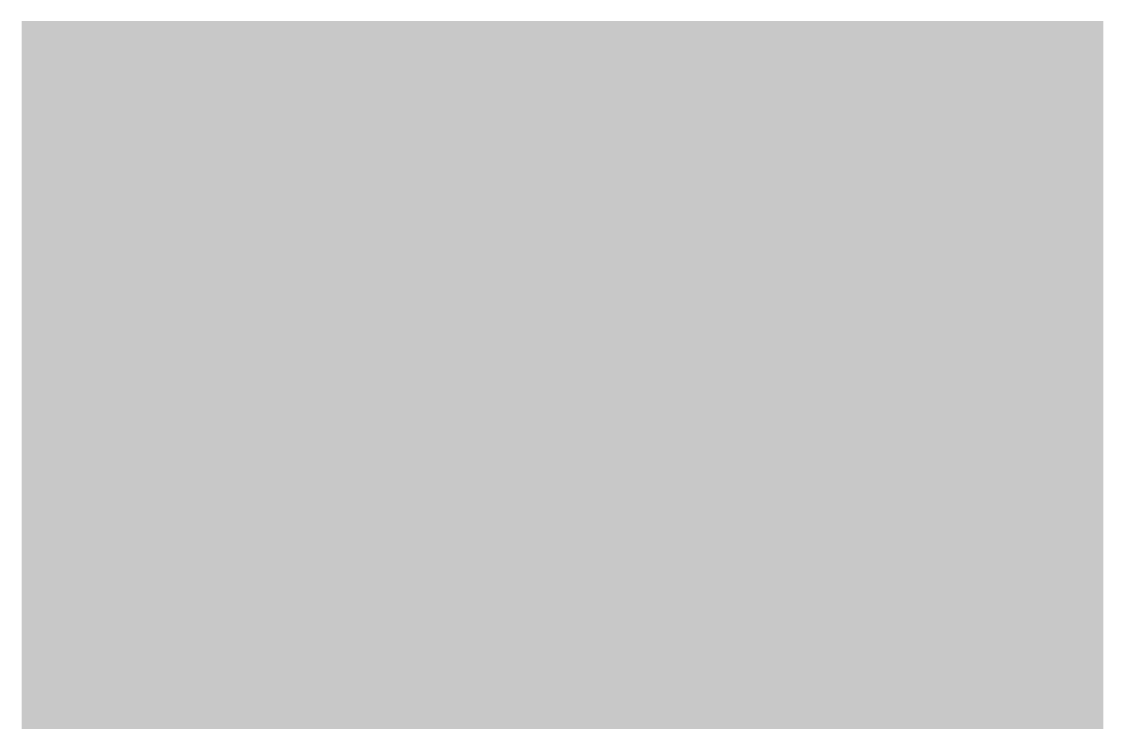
# Model space of a CAD drawing. Extents: x -6035 to 5999, y -4339 to 4339.
# Drawn here: x -1967 to -305, y -1086 to 0 of the extents above; entities that cross this region are included whole.
import ezdxf

# ---------------------------------------------------------------- set-up
doc = ezdxf.new("R2010")
doc.units = 0
doc.layers.add('L1D0', color=1, linetype='CONTINUOUS')

# ---------------------------------------------------------------- blocks, each defined once
blk = doc.blocks.new('SOI_PAD4.png')
at = {"layer": 'L1D0'}
for points in [[(-1967, -1), (-1967, 1), (-305, -1), (-305, 1)], [(-1967, -3), (-1967, -1), (-305, -3), (-305, -1)], [(-1967, -5), (-1967, -3), (-305, -5), (-305, -3)], [(-1967, -7), (-1967, -5), (-305, -7), (-305, -5)], [(-1967, -9), (-1967, -7), (-305, -9), (-305, -7)], [(-1967, -11), (-1967, -9), (-305, -11), (-305, -9)], [(-1967, -13), (-1967, -11), (-305, -13), (-305, -11)], [(-1967, -15), (-1967, -13), (-305, -15), (-305, -13)], [(-1967, -17), (-1967, -15), (-305, -17), (-305, -15)], [(-1967, -19), (-1967, -17), (-305, -19), (-305, -17)], [(-1967, -21), (-1967, -19), (-305, -21), (-305, -19)], [(-1967, -23), (-1967, -21), (-305, -23), (-305, -21)], [(-1967, -25), (-1967, -23), (-305, -25), (-305, -23)], [(-1967, -27), (-1967, -25), (-305, -27), (-305, -25)], [(-1967, -29), (-1967, -27), (-305, -29), (-305, -27)], [(-1967, -31), (-1967, -29), (-305, -31), (-305, -29)], [(-1967, -33), (-1967, -31), (-305, -33), (-305, -31)], [(-1967, -35), (-1967, -33), (-305, -35), (-305, -33)], [(-1967, -37), (-1967, -35), (-305, -37), (-305, -35)], [(-1967, -39), (-1967, -37), (-305, -39), (-305, -37)], [(-1967, -41), (-1967, -39), (-305, -41), (-305, -39)], [(-1967, -43), (-1967, -41), (-305, -43), (-305, -41)], [(-1967, -45), (-1967, -43), (-305, -45), (-305, -43)], [(-1967, -47), (-1967, -45), (-305, -47), (-305, -45)], [(-1967, -49), (-1967, -47), (-305, -49), (-305, -47)], [(-1967, -51), (-1967, -49), (-305, -51), (-305, -49)], [(-1967, -53), (-1967, -51), (-305, -53), (-305, -51)], [(-1967, -55), (-1967, -53), (-305, -55), (-305, -53)], [(-1967, -57), (-1967, -55), (-305, -57), (-305, -55)], [(-1967, -59), (-1967, -57), (-305, -59), (-305, -57)], [(-1967, -61), (-1967, -59), (-305, -61), (-305, -59)], [(-1967, -63), (-1967, -61), (-305, -63), (-305, -61)], [(-1967, -65), (-1967, -63), (-305, -65), (-305, -63)], [(-1967, -67), (-1967, -65), (-305, -67), (-305, -65)], [(-1967, -69), (-1967, -67), (-305, -69), (-305, -67)], [(-1967, -71), (-1967, -69), (-305, -71), (-305, -69)], [(-1967, -73), (-1967, -71), (-305, -73), (-305, -71)], [(-1967, -75), (-1967, -73), (-305, -75), (-305, -73)], [(-1967, -77), (-1967, -75), (-305, -77), (-305, -75)], [(-1967, -79), (-1967, -77), (-305, -79), (-305, -77)], [(-1967, -81), (-1967, -79), (-305, -81), (-305, -79)], [(-1967, -83), (-1967, -81), (-305, -83), (-305, -81)], [(-1967, -85), (-1967, -83), (-305, -85), (-305, -83)], [(-1967, -87), (-1967, -85), (-305, -87), (-305, -85)], [(-1967, -89), (-1967, -87), (-305, -89), (-305, -87)], [(-1967, -91), (-1967, -89), (-305, -91), (-305, -89)], [(-1967, -93), (-1967, -91), (-305, -93), (-305, -91)], [(-1967, -95), (-1967, -93), (-305, -95), (-305, -93)], [(-1967, -97), (-1967, -95), (-305, -97), (-305, -95)], [(-1967, -99), (-1967, -97), (-305, -99), (-305, -97)], [(-1967, -101), (-1967, -99), (-305, -101), (-305, -99)], [(-1967, -103), (-1967, -101), (-305, -103), (-305, -101)], [(-1967, -105), (-1967, -103), (-305, -105), (-305, -103)], [(-1967, -107), (-1967, -105), (-305, -107), (-305, -105)], [(-1967, -109), (-1967, -107), (-305, -109), (-305, -107)], [(-1967, -111), (-1967, -109), (-305, -111), (-305, -109)], [(-1967, -113), (-1967, -111), (-305, -113), (-305, -111)], [(-1967, -115), (-1967, -113), (-305, -115), (-305, -113)], [(-1967, -117), (-1967, -115), (-305, -117), (-305, -115)], [(-1967, -119), (-1967, -117), (-305, -119), (-305, -117)], [(-1967, -121), (-1967, -119), (-305, -121), (-305, -119)], [(-1967, -123), (-1967, -121), (-305, -123), (-305, -121)], [(-1967, -125), (-1967, -123), (-305, -125), (-305, -123)], [(-1967, -127), (-1967, -125), (-305, -127), (-305, -125)], [(-1967, -129), (-1967, -127), (-305, -129), (-305, -127)], [(-1967, -131), (-1967, -129), (-305, -131), (-305, -129)], [(-1967, -133), (-1967, -131), (-305, -133), (-305, -131)], [(-1967, -135), (-1967, -133), (-305, -135), (-305, -133)], [(-1967, -137), (-1967, -135), (-305, -137), (-305, -135)], [(-1967, -139), (-1967, -137), (-305, -139), (-305, -137)], [(-1967, -141), (-1967, -139), (-305, -141), (-305, -139)], [(-1967, -143), (-1967, -141), (-305, -143), (-305, -141)], [(-1967, -145), (-1967, -143), (-305, -145), (-305, -143)], [(-1967, -147), (-1967, -145), (-305, -147), (-305, -145)], [(-1967, -149), (-1967, -147), (-305, -149), (-305, -147)], [(-1967, -151), (-1967, -149), (-305, -151), (-305, -149)], [(-1967, -153), (-1967, -151), (-305, -153), (-305, -151)], [(-1967, -155), (-1967, -153), (-305, -155), (-305, -153)], [(-1967, -157), (-1967, -155), (-305, -157), (-305, -155)], [(-1967, -159), (-1967, -157), (-305, -159), (-305, -157)], [(-1967, -161), (-1967, -159), (-305, -161), (-305, -159)], [(-1967, -163), (-1967, -161), (-305, -163), (-305, -161)], [(-1967, -165), (-1967, -163), (-305, -165), (-305, -163)], [(-1967, -167), (-1967, -165), (-305, -167), (-305, -165)], [(-1967, -169), (-1967, -167), (-305, -169), (-305, -167)], [(-1967, -171), (-1967, -169), (-305, -171), (-305, -169)], [(-1967, -173), (-1967, -171), (-305, -173), (-305, -171)], [(-1967, -175), (-1967, -173), (-305, -175), (-305, -173)], [(-1967, -177), (-1967, -175), (-305, -177), (-305, -175)], [(-1967, -179), (-1967, -177), (-305, -179), (-305, -177)], [(-1967, -181), (-1967, -179), (-305, -181), (-305, -179)], [(-1967, -183), (-1967, -181), (-305, -183), (-305, -181)], [(-1967, -185), (-1967, -183), (-305, -185), (-305, -183)], [(-1967, -187), (-1967, -185), (-305, -187), (-305, -185)], [(-1967, -189), (-1967, -187), (-305, -189), (-305, -187)], [(-1967, -191), (-1967, -189), (-305, -191), (-305, -189)], [(-1967, -193), (-1967, -191), (-305, -193), (-305, -191)], [(-1967, -195), (-1967, -193), (-305, -195), (-305, -193)], [(-1967, -197), (-1967, -195), (-305, -197), (-305, -195)], [(-1967, -199), (-1967, -197), (-305, -199), (-305, -197)], [(-1967, -201), (-1967, -199), (-305, -201), (-305, -199)], [(-1967, -203), (-1967, -201), (-305, -203), (-305, -201)], [(-1967, -205), (-1967, -203), (-305, -205), (-305, -203)], [(-1967, -207), (-1967, -205), (-305, -207), (-305, -205)], [(-1967, -209), (-1967, -207), (-305, -209), (-305, -207)], [(-1967, -211), (-1967, -209), (-305, -211), (-305, -209)], [(-1967, -213), (-1967, -211), (-305, -213), (-305, -211)], [(-1967, -215), (-1967, -213), (-305, -215), (-305, -213)], [(-1967, -217), (-1967, -215), (-305, -217), (-305, -215)], [(-1967, -219), (-1967, -217), (-305, -219), (-305, -217)], [(-1967, -221), (-1967, -219), (-305, -221), (-305, -219)], [(-1967, -223), (-1967, -221), (-305, -223), (-305, -221)], [(-1967, -225), (-1967, -223), (-305, -225), (-305, -223)], [(-1967, -227), (-1967, -225), (-305, -227), (-305, -225)], [(-1967, -229), (-1967, -227), (-305, -229), (-305, -227)], [(-1967, -231), (-1967, -229), (-305, -231), (-305, -229)], [(-1967, -233), (-1967, -231), (-305, -233), (-305, -231)], [(-1967, -235), (-1967, -233), (-305, -235), (-305, -233)], [(-1967, -237), (-1967, -235), (-305, -237), (-305, -235)], [(-1967, -239), (-1967, -237), (-305, -239), (-305, -237)], [(-1967, -241), (-1967, -239), (-305, -241), (-305, -239)], [(-1967, -243), (-1967, -241), (-305, -243), (-305, -241)], [(-1967, -245), (-1967, -243), (-305, -245), (-305, -243)], [(-1967, -247), (-1967, -245), (-305, -247), (-305, -245)], [(-1967, -249), (-1967, -247), (-305, -249), (-305, -247)], [(-1967, -251), (-1967, -249), (-305, -251), (-305, -249)], [(-1967, -253), (-1967, -251), (-305, -253), (-305, -251)], [(-1967, -255), (-1967, -253), (-305, -255), (-305, -253)], [(-1967, -257), (-1967, -255), (-305, -257), (-305, -255)], [(-1967, -259), (-1967, -257), (-305, -259), (-305, -257)], [(-1967, -261), (-1967, -259), (-305, -261), (-305, -259)], [(-1967, -263), (-1967, -261), (-305, -263), (-305, -261)], [(-1967, -265), (-1967, -263), (-305, -265), (-305, -263)], [(-1967, -267), (-1967, -265), (-305, -267), (-305, -265)], [(-1967, -269), (-1967, -267), (-305, -269), (-305, -267)], [(-1967, -271), (-1967, -269), (-305, -271), (-305, -269)], [(-1967, -273), (-1967, -271), (-305, -273), (-305, -271)], [(-1967, -275), (-1967, -273), (-305, -275), (-305, -273)], [(-1967, -277), (-1967, -275), (-305, -277), (-305, -275)], [(-1967, -279), (-1967, -277), (-305, -279), (-305, -277)], [(-1967, -281), (-1967, -279), (-305, -281), (-305, -279)], [(-1967, -283), (-1967, -281), (-305, -283), (-305, -281)], [(-1967, -285), (-1967, -283), (-305, -285), (-305, -283)], [(-1967, -287), (-1967, -285), (-305, -287), (-305, -285)], [(-1967, -289), (-1967, -287), (-305, -289), (-305, -287)], [(-1967, -291), (-1967, -289), (-305, -291), (-305, -289)], [(-1967, -293), (-1967, -291), (-305, -293), (-305, -291)], [(-1967, -295), (-1967, -293), (-305, -295), (-305, -293)], [(-1967, -297), (-1967, -295), (-305, -297), (-305, -295)], [(-1967, -299), (-1967, -297), (-305, -299), (-305, -297)], [(-1967, -301), (-1967, -299), (-305, -301), (-305, -299)], [(-1967, -303), (-1967, -301), (-305, -303), (-305, -301)], [(-1967, -305), (-1967, -303), (-305, -305), (-305, -303)], [(-1967, -307), (-1967, -305), (-305, -307), (-305, -305)], [(-1967, -309), (-1967, -307), (-305, -309), (-305, -307)], [(-1967, -311), (-1967, -309), (-305, -311), (-305, -309)], [(-1967, -313), (-1967, -311), (-305, -313), (-305, -311)], [(-1967, -315), (-1967, -313), (-305, -315), (-305, -313)], [(-1967, -317), (-1967, -315), (-305, -317), (-305, -315)], [(-1967, -319), (-1967, -317), (-305, -319), (-305, -317)], [(-1967, -321), (-1967, -319), (-305, -321), (-305, -319)], [(-1967, -323), (-1967, -321), (-305, -323), (-305, -321)], [(-1967, -325), (-1967, -323), (-305, -325), (-305, -323)], [(-1967, -327), (-1967, -325), (-305, -327), (-305, -325)], [(-1967, -329), (-1967, -327), (-305, -329), (-305, -327)], [(-1967, -331), (-1967, -329), (-305, -331), (-305, -329)], [(-1967, -333), (-1967, -331), (-305, -333), (-305, -331)], [(-1967, -335), (-1967, -333), (-305, -335), (-305, -333)], [(-1967, -337), (-1967, -335), (-305, -337), (-305, -335)], [(-1967, -339), (-1967, -337), (-305, -339), (-305, -337)], [(-1967, -341), (-1967, -339), (-305, -341), (-305, -339)], [(-1967, -343), (-1967, -341), (-305, -343), (-305, -341)], [(-1967, -345), (-1967, -343), (-305, -345), (-305, -343)], [(-1967, -347), (-1967, -345), (-305, -347), (-305, -345)], [(-1967, -349), (-1967, -347), (-305, -349), (-305, -347)], [(-1967, -351), (-1967, -349), (-305, -351), (-305, -349)], [(-1967, -353), (-1967, -351), (-305, -353), (-305, -351)], [(-1967, -355), (-1967, -353), (-305, -355), (-305, -353)], [(-1967, -357), (-1967, -355), (-305, -357), (-305, -355)], [(-1967, -359), (-1967, -357), (-305, -359), (-305, -357)], [(-1967, -361), (-1967, -359), (-305, -361), (-305, -359)], [(-1967, -363), (-1967, -361), (-305, -363), (-305, -361)], [(-1967, -365), (-1967, -363), (-305, -365), (-305, -363)], [(-1967, -367), (-1967, -365), (-305, -367), (-305, -365)], [(-1967, -369), (-1967, -367), (-305, -369), (-305, -367)], [(-1967, -371), (-1967, -369), (-305, -371), (-305, -369)], [(-1967, -373), (-1967, -371), (-305, -373), (-305, -371)], [(-1967, -375), (-1967, -373), (-305, -375), (-305, -373)], [(-1967, -377), (-1967, -375), (-305, -377), (-305, -375)], [(-1967, -379), (-1967, -377), (-305, -379), (-305, -377)], [(-1967, -381), (-1967, -379), (-305, -381), (-305, -379)], [(-1967, -383), (-1967, -381), (-305, -383), (-305, -381)], [(-1967, -385), (-1967, -383), (-305, -385), (-305, -383)], [(-1967, -387), (-1967, -385), (-305, -387), (-305, -385)], [(-1967, -389), (-1967, -387), (-305, -389), (-305, -387)], [(-1967, -391), (-1967, -389), (-305, -391), (-305, -389)], [(-1967, -393), (-1967, -391), (-305, -393), (-305, -391)], [(-1967, -395), (-1967, -393), (-305, -395), (-305, -393)], [(-1967, -397), (-1967, -395), (-305, -397), (-305, -395)], [(-1967, -399), (-1967, -397), (-305, -399), (-305, -397)], [(-1967, -401), (-1967, -399), (-305, -401), (-305, -399)], [(-1967, -403), (-1967, -401), (-305, -403), (-305, -401)], [(-1967, -405), (-1967, -403), (-305, -405), (-305, -403)], [(-1967, -407), (-1967, -405), (-305, -407), (-305, -405)], [(-1967, -409), (-1967, -407), (-305, -409), (-305, -407)], [(-1967, -411), (-1967, -409), (-305, -411), (-305, -409)], [(-1967, -413), (-1967, -411), (-305, -413), (-305, -411)], [(-1967, -415), (-1967, -413), (-305, -415), (-305, -413)], [(-1967, -417), (-1967, -415), (-305, -417), (-305, -415)], [(-1967, -419), (-1967, -417), (-305, -419), (-305, -417)], [(-1967, -421), (-1967, -419), (-305, -421), (-305, -419)], [(-1967, -423), (-1967, -421), (-305, -423), (-305, -421)], [(-1967, -425), (-1967, -423), (-305, -425), (-305, -423)], [(-1967, -427), (-1967, -425), (-305, -427), (-305, -425)], [(-1967, -429), (-1967, -427), (-305, -429), (-305, -427)], [(-1967, -431), (-1967, -429), (-305, -431), (-305, -429)], [(-1967, -433), (-1967, -431), (-305, -433), (-305, -431)], [(-1967, -435), (-1967, -433), (-305, -435), (-305, -433)], [(-1967, -437), (-1967, -435), (-305, -437), (-305, -435)], [(-1967, -439), (-1967, -437), (-305, -439), (-305, -437)], [(-1967, -441), (-1967, -439), (-305, -441), (-305, -439)], [(-1967, -443), (-1967, -441), (-305, -443), (-305, -441)], [(-1967, -445), (-1967, -443), (-305, -445), (-305, -443)], [(-1967, -447), (-1967, -445), (-305, -447), (-305, -445)], [(-1967, -449), (-1967, -447), (-305, -449), (-305, -447)], [(-1967, -451), (-1967, -449), (-305, -451), (-305, -449)], [(-1967, -453), (-1967, -451), (-305, -453), (-305, -451)], [(-1967, -455), (-1967, -453), (-305, -455), (-305, -453)], [(-1967, -457), (-1967, -455), (-305, -457), (-305, -455)], [(-1967, -459), (-1967, -457), (-305, -459), (-305, -457)], [(-1967, -461), (-1967, -459), (-305, -461), (-305, -459)], [(-1967, -463), (-1967, -461), (-305, -463), (-305, -461)], [(-1967, -465), (-1967, -463), (-305, -465), (-305, -463)], [(-1967, -467), (-1967, -465), (-305, -467), (-305, -465)], [(-1967, -469), (-1967, -467), (-305, -469), (-305, -467)], [(-1967, -471), (-1967, -469), (-305, -471), (-305, -469)], [(-1967, -473), (-1967, -471), (-305, -473), (-305, -471)], [(-1967, -475), (-1967, -473), (-305, -475), (-305, -473)], [(-1967, -477), (-1967, -475), (-305, -477), (-305, -475)], [(-1967, -479), (-1967, -477), (-305, -479), (-305, -477)], [(-1967, -481), (-1967, -479), (-305, -481), (-305, -479)], [(-1967, -483), (-1967, -481), (-305, -483), (-305, -481)], [(-1967, -485), (-1967, -483), (-305, -485), (-305, -483)], [(-1967, -487), (-1967, -485), (-305, -487), (-305, -485)], [(-1967, -489), (-1967, -487), (-305, -489), (-305, -487)], [(-1967, -491), (-1967, -489), (-305, -491), (-305, -489)], [(-1967, -493), (-1967, -491), (-305, -493), (-305, -491)], [(-1967, -495), (-1967, -493), (-305, -495), (-305, -493)], [(-1967, -497), (-1967, -495), (-305, -497), (-305, -495)], [(-1967, -499), (-1967, -497), (-305, -499), (-305, -497)], [(-1967, -501), (-1967, -499), (-305, -501), (-305, -499)], [(-1967, -503), (-1967, -501), (-305, -503), (-305, -501)], [(-1967, -505), (-1967, -503), (-305, -505), (-305, -503)], [(-1967, -507), (-1967, -505), (-305, -507), (-305, -505)], [(-1967, -509), (-1967, -507), (-305, -509), (-305, -507)], [(-1967, -511), (-1967, -509), (-305, -511), (-305, -509)], [(-1967, -513), (-1967, -511), (-305, -513), (-305, -511)], [(-1967, -515), (-1967, -513), (-305, -515), (-305, -513)], [(-1967, -517), (-1967, -515), (-305, -517), (-305, -515)], [(-1967, -519), (-1967, -517), (-305, -519), (-305, -517)], [(-1967, -521), (-1967, -519), (-305, -521), (-305, -519)], [(-1967, -523), (-1967, -521), (-305, -523), (-305, -521)], [(-1967, -525), (-1967, -523), (-305, -525), (-305, -523)], [(-1967, -527), (-1967, -525), (-305, -527), (-305, -525)], [(-1967, -529), (-1967, -527), (-305, -529), (-305, -527)], [(-1967, -531), (-1967, -529), (-305, -531), (-305, -529)], [(-1967, -533), (-1967, -531), (-305, -533), (-305, -531)], [(-1967, -535), (-1967, -533), (-305, -535), (-305, -533)], [(-1967, -537), (-1967, -535), (-305, -537), (-305, -535)], [(-1967, -539), (-1967, -537), (-305, -539), (-305, -537)], [(-1967, -541), (-1967, -539), (-305, -541), (-305, -539)], [(-1967, -543), (-1967, -541), (-305, -543), (-305, -541)], [(-1967, -545), (-1967, -543), (-305, -545), (-305, -543)], [(-1967, -547), (-1967, -545), (-305, -547), (-305, -545)], [(-1967, -549), (-1967, -547), (-305, -549), (-305, -547)], [(-1967, -551), (-1967, -549), (-305, -551), (-305, -549)], [(-1967, -553), (-1967, -551), (-305, -553), (-305, -551)], [(-1967, -555), (-1967, -553), (-305, -555), (-305, -553)], [(-1967, -557), (-1967, -555), (-305, -557), (-305, -555)], [(-1967, -559), (-1967, -557), (-305, -559), (-305, -557)], [(-1967, -561), (-1967, -559), (-305, -561), (-305, -559)], [(-1967, -563), (-1967, -561), (-305, -563), (-305, -561)], [(-1967, -565), (-1967, -563), (-305, -565), (-305, -563)], [(-1967, -567), (-1967, -565), (-305, -567), (-305, -565)], [(-1967, -569), (-1967, -567), (-305, -569), (-305, -567)], [(-1967, -571), (-1967, -569), (-305, -571), (-305, -569)], [(-1967, -573), (-1967, -571), (-305, -573), (-305, -571)], [(-1967, -575), (-1967, -573), (-305, -575), (-305, -573)], [(-1967, -577), (-1967, -575), (-305, -577), (-305, -575)], [(-1967, -579), (-1967, -577), (-305, -579), (-305, -577)], [(-1967, -581), (-1967, -579), (-305, -581), (-305, -579)], [(-1967, -583), (-1967, -581), (-305, -583), (-305, -581)], [(-1967, -585), (-1967, -583), (-305, -585), (-305, -583)], [(-1967, -587), (-1967, -585), (-305, -587), (-305, -585)], [(-1967, -589), (-1967, -587), (-305, -589), (-305, -587)], [(-1967, -591), (-1967, -589), (-305, -591), (-305, -589)], [(-1967, -593), (-1967, -591), (-305, -593), (-305, -591)], [(-1967, -595), (-1967, -593), (-305, -595), (-305, -593)], [(-1967, -597), (-1967, -595), (-305, -597), (-305, -595)], [(-1967, -599), (-1967, -597), (-305, -599), (-305, -597)], [(-1967, -601), (-1967, -599), (-305, -601), (-305, -599)], [(-1967, -603), (-1967, -601), (-305, -603), (-305, -601)], [(-1967, -605), (-1967, -603), (-305, -605), (-305, -603)], [(-1967, -607), (-1967, -605), (-305, -607), (-305, -605)], [(-1967, -609), (-1967, -607), (-305, -609), (-305, -607)], [(-1967, -611), (-1967, -609), (-305, -611), (-305, -609)], [(-1967, -613), (-1967, -611), (-305, -613), (-305, -611)], [(-1967, -615), (-1967, -613), (-305, -615), (-305, -613)], [(-1967, -617), (-1967, -615), (-305, -617), (-305, -615)], [(-1967, -619), (-1967, -617), (-305, -619), (-305, -617)], [(-1967, -621), (-1967, -619), (-305, -621), (-305, -619)], [(-1967, -623), (-1967, -621), (-305, -623), (-305, -621)], [(-1967, -625), (-1967, -623), (-305, -625), (-305, -623)], [(-1967, -627), (-1967, -625), (-305, -627), (-305, -625)], [(-1967, -629), (-1967, -627), (-305, -629), (-305, -627)], [(-1967, -631), (-1967, -629), (-305, -631), (-305, -629)], [(-1967, -633), (-1967, -631), (-305, -633), (-305, -631)], [(-1967, -635), (-1967, -633), (-305, -635), (-305, -633)], [(-1967, -637), (-1967, -635), (-305, -637), (-305, -635)], [(-1967, -639), (-1967, -637), (-305, -639), (-305, -637)], [(-1967, -641), (-1967, -639), (-305, -641), (-305, -639)], [(-1967, -643), (-1967, -641), (-305, -643), (-305, -641)], [(-1967, -645), (-1967, -643), (-305, -645), (-305, -643)], [(-1967, -647), (-1967, -645), (-305, -647), (-305, -645)], [(-1967, -649), (-1967, -647), (-305, -649), (-305, -647)], [(-1967, -651), (-1967, -649), (-305, -651), (-305, -649)], [(-1967, -653), (-1967, -651), (-305, -653), (-305, -651)], [(-1967, -655), (-1967, -653), (-305, -655), (-305, -653)], [(-1967, -657), (-1967, -655), (-305, -657), (-305, -655)], [(-1967, -659), (-1967, -657), (-305, -659), (-305, -657)], [(-1967, -661), (-1967, -659), (-305, -661), (-305, -659)], [(-1967, -663), (-1967, -661), (-305, -663), (-305, -661)], [(-1967, -665), (-1967, -663), (-305, -665), (-305, -663)], [(-1967, -667), (-1967, -665), (-305, -667), (-305, -665)], [(-1967, -669), (-1967, -667), (-305, -669), (-305, -667)], [(-1967, -671), (-1967, -669), (-305, -671), (-305, -669)], [(-1967, -673), (-1967, -671), (-305, -673), (-305, -671)], [(-1967, -675), (-1967, -673), (-305, -675), (-305, -673)], [(-1967, -677), (-1967, -675), (-305, -677), (-305, -675)], [(-1967, -679), (-1967, -677), (-305, -679), (-305, -677)], [(-1967, -681), (-1967, -679), (-305, -681), (-305, -679)], [(-1967, -683), (-1967, -681), (-305, -683), (-305, -681)], [(-1967, -685), (-1967, -683), (-305, -685), (-305, -683)], [(-1967, -687), (-1967, -685), (-305, -687), (-305, -685)], [(-1967, -689), (-1967, -687), (-305, -689), (-305, -687)], [(-1967, -691), (-1967, -689), (-305, -691), (-305, -689)], [(-1967, -693), (-1967, -691), (-305, -693), (-305, -691)], [(-1967, -695), (-1967, -693), (-305, -695), (-305, -693)], [(-1967, -697), (-1967, -695), (-305, -697), (-305, -695)], [(-1967, -699), (-1967, -697), (-305, -699), (-305, -697)], [(-1967, -701), (-1967, -699), (-305, -701), (-305, -699)], [(-1967, -703), (-1967, -701), (-305, -703), (-305, -701)], [(-1967, -705), (-1967, -703), (-305, -705), (-305, -703)], [(-1967, -707), (-1967, -705), (-305, -707), (-305, -705)], [(-1967, -709), (-1967, -707), (-305, -709), (-305, -707)], [(-1967, -711), (-1967, -709), (-305, -711), (-305, -709)], [(-1967, -713), (-1967, -711), (-305, -713), (-305, -711)], [(-1967, -715), (-1967, -713), (-305, -715), (-305, -713)], [(-1967, -717), (-1967, -715), (-305, -717), (-305, -715)], [(-1967, -719), (-1967, -717), (-305, -719), (-305, -717)], [(-1967, -721), (-1967, -719), (-305, -721), (-305, -719)], [(-1967, -723), (-1967, -721), (-305, -723), (-305, -721)], [(-1967, -725), (-1967, -723), (-305, -725), (-305, -723)], [(-1967, -727), (-1967, -725), (-305, -727), (-305, -725)], [(-1967, -729), (-1967, -727), (-305, -729), (-305, -727)], [(-1967, -731), (-1967, -729), (-305, -731), (-305, -729)], [(-1967, -733), (-1967, -731), (-305, -733), (-305, -731)], [(-1967, -735), (-1967, -733), (-305, -735), (-305, -733)], [(-1967, -737), (-1967, -735), (-305, -737), (-305, -735)], [(-1967, -739), (-1967, -737), (-305, -739), (-305, -737)], [(-1967, -741), (-1967, -739), (-305, -741), (-305, -739)], [(-1967, -743), (-1967, -741), (-305, -743), (-305, -741)], [(-1967, -745), (-1967, -743), (-305, -745), (-305, -743)], [(-1967, -747), (-1967, -745), (-305, -747), (-305, -745)], [(-1967, -749), (-1967, -747), (-305, -749), (-305, -747)], [(-1967, -751), (-1967, -749), (-305, -751), (-305, -749)], [(-1967, -753), (-1967, -751), (-305, -753), (-305, -751)], [(-1967, -755), (-1967, -753), (-305, -755), (-305, -753)], [(-1967, -757), (-1967, -755), (-305, -757), (-305, -755)], [(-1967, -759), (-1967, -757), (-305, -759), (-305, -757)], [(-1967, -761), (-1967, -759), (-305, -761), (-305, -759)], [(-1967, -763), (-1967, -761), (-305, -763), (-305, -761)], [(-1967, -765), (-1967, -763), (-305, -765), (-305, -763)], [(-1967, -767), (-1967, -765), (-305, -767), (-305, -765)], [(-1967, -769), (-1967, -767), (-305, -769), (-305, -767)], [(-1967, -771), (-1967, -769), (-305, -771), (-305, -769)], [(-1967, -773), (-1967, -771), (-305, -773), (-305, -771)], [(-1967, -775), (-1967, -773), (-305, -775), (-305, -773)], [(-1967, -777), (-1967, -775), (-305, -777), (-305, -775)], [(-1967, -779), (-1967, -777), (-305, -779), (-305, -777)], [(-1967, -781), (-1967, -779), (-305, -781), (-305, -779)], [(-1967, -783), (-1967, -781), (-305, -783), (-305, -781)], [(-1967, -785), (-1967, -783), (-305, -785), (-305, -783)], [(-1967, -787), (-1967, -785), (-305, -787), (-305, -785)], [(-1967, -789), (-1967, -787), (-305, -789), (-305, -787)], [(-1967, -791), (-1967, -789), (-305, -791), (-305, -789)], [(-1967, -793), (-1967, -791), (-305, -793), (-305, -791)], [(-1967, -795), (-1967, -793), (-305, -795), (-305, -793)], [(-1967, -797), (-1967, -795), (-305, -797), (-305, -795)], [(-1967, -799), (-1967, -797), (-305, -799), (-305, -797)], [(-1967, -801), (-1967, -799), (-305, -801), (-305, -799)], [(-1967, -803), (-1967, -801), (-305, -803), (-305, -801)], [(-1967, -805), (-1967, -803), (-305, -805), (-305, -803)], [(-1967, -807), (-1967, -805), (-305, -807), (-305, -805)], [(-1967, -809), (-1967, -807), (-305, -809), (-305, -807)], [(-1967, -811), (-1967, -809), (-305, -811), (-305, -809)], [(-1967, -813), (-1967, -811), (-305, -813), (-305, -811)], [(-1967, -815), (-1967, -813), (-305, -815), (-305, -813)], [(-1967, -817), (-1967, -815), (-305, -817), (-305, -815)], [(-1967, -819), (-1967, -817), (-305, -819), (-305, -817)], [(-1967, -821), (-1967, -819), (-305, -821), (-305, -819)], [(-1967, -823), (-1967, -821), (-305, -823), (-305, -821)], [(-1967, -825), (-1967, -823), (-305, -825), (-305, -823)], [(-1967, -827), (-1967, -825), (-305, -827), (-305, -825)], [(-1967, -829), (-1967, -827), (-305, -829), (-305, -827)], [(-1967, -831), (-1967, -829), (-305, -831), (-305, -829)], [(-1967, -833), (-1967, -831), (-305, -833), (-305, -831)], [(-1967, -835), (-1967, -833), (-305, -835), (-305, -833)], [(-1967, -837), (-1967, -835), (-305, -837), (-305, -835)], [(-1967, -839), (-1967, -837), (-305, -839), (-305, -837)], [(-1967, -841), (-1967, -839), (-305, -841), (-305, -839)], [(-1967, -843), (-1967, -841), (-305, -843), (-305, -841)], [(-1967, -845), (-1967, -843), (-305, -845), (-305, -843)], [(-1967, -847), (-1967, -845), (-305, -847), (-305, -845)], [(-1967, -849), (-1967, -847), (-305, -849), (-305, -847)], [(-1967, -851), (-1967, -849), (-305, -851), (-305, -849)], [(-1967, -853), (-1967, -851), (-305, -853), (-305, -851)], [(-1967, -855), (-1967, -853), (-305, -855), (-305, -853)], [(-1967, -857), (-1967, -855), (-305, -857), (-305, -855)], [(-1967, -859), (-1967, -857), (-305, -859), (-305, -857)], [(-1967, -861), (-1967, -859), (-305, -861), (-305, -859)], [(-1967, -863), (-1967, -861), (-305, -863), (-305, -861)], [(-1967, -865), (-1967, -863), (-305, -865), (-305, -863)], [(-1967, -867), (-1967, -865), (-305, -867), (-305, -865)], [(-1967, -869), (-1967, -867), (-305, -869), (-305, -867)], [(-1967, -871), (-1967, -869), (-305, -871), (-305, -869)], [(-1967, -873), (-1967, -871), (-305, -873), (-305, -871)], [(-1967, -875), (-1967, -873), (-305, -875), (-305, -873)], [(-1967, -877), (-1967, -875), (-305, -877), (-305, -875)], [(-1967, -879), (-1967, -877), (-305, -879), (-305, -877)], [(-1967, -881), (-1967, -879), (-305, -881), (-305, -879)], [(-1967, -883), (-1967, -881), (-305, -883), (-305, -881)], [(-1967, -885), (-1967, -883), (-305, -885), (-305, -883)], [(-1967, -887), (-1967, -885), (-305, -887), (-305, -885)], [(-1967, -889), (-1967, -887), (-305, -889), (-305, -887)], [(-1967, -891), (-1967, -889), (-305, -891), (-305, -889)], [(-1967, -893), (-1967, -891), (-305, -893), (-305, -891)], [(-1967, -895), (-1967, -893), (-305, -895), (-305, -893)], [(-1967, -897), (-1967, -895), (-305, -897), (-305, -895)], [(-1967, -899), (-1967, -897), (-305, -899), (-305, -897)], [(-1967, -901), (-1967, -899), (-305, -901), (-305, -899)], [(-1967, -903), (-1967, -901), (-305, -903), (-305, -901)], [(-1967, -905), (-1967, -903), (-305, -905), (-305, -903)], [(-1967, -907), (-1967, -905), (-305, -907), (-305, -905)], [(-1967, -909), (-1967, -907), (-305, -909), (-305, -907)], [(-1967, -911), (-1967, -909), (-305, -911), (-305, -909)], [(-1967, -913), (-1967, -911), (-305, -913), (-305, -911)], [(-1967, -915), (-1967, -913), (-305, -915), (-305, -913)], [(-1967, -917), (-1967, -915), (-305, -917), (-305, -915)], [(-1967, -919), (-1967, -917), (-305, -919), (-305, -917)], [(-1967, -921), (-1967, -919), (-305, -921), (-305, -919)], [(-1967, -923), (-1967, -921), (-305, -923), (-305, -921)], [(-1967, -925), (-1967, -923), (-305, -925), (-305, -923)], [(-1967, -927), (-1967, -925), (-305, -927), (-305, -925)], [(-1967, -929), (-1967, -927), (-305, -929), (-305, -927)], [(-1967, -931), (-1967, -929), (-305, -931), (-305, -929)], [(-1967, -933), (-1967, -931), (-305, -933), (-305, -931)], [(-1967, -935), (-1967, -933), (-305, -935), (-305, -933)], [(-1967, -937), (-1967, -935), (-305, -937), (-305, -935)], [(-1967, -939), (-1967, -937), (-305, -939), (-305, -937)], [(-1967, -941), (-1967, -939), (-305, -941), (-305, -939)], [(-1967, -943), (-1967, -941), (-305, -943), (-305, -941)], [(-1967, -945), (-1967, -943), (-305, -945), (-305, -943)], [(-1967, -947), (-1967, -945), (-305, -947), (-305, -945)], [(-1967, -949), (-1967, -947), (-305, -949), (-305, -947)], [(-1967, -951), (-1967, -949), (-305, -951), (-305, -949)], [(-1967, -953), (-1967, -951), (-305, -953), (-305, -951)], [(-1967, -955), (-1967, -953), (-305, -955), (-305, -953)], [(-1967, -957), (-1967, -955), (-305, -957), (-305, -955)], [(-1967, -959), (-1967, -957), (-305, -959), (-305, -957)], [(-1967, -961), (-1967, -959), (-305, -961), (-305, -959)], [(-1967, -963), (-1967, -961), (-305, -963), (-305, -961)], [(-1967, -965), (-1967, -963), (-305, -965), (-305, -963)], [(-1967, -967), (-1967, -965), (-305, -967), (-305, -965)], [(-1967, -969), (-1967, -967), (-305, -969), (-305, -967)], [(-1967, -971), (-1967, -969), (-305, -971), (-305, -969)], [(-1967, -973), (-1967, -971), (-305, -973), (-305, -971)], [(-1967, -975), (-1967, -973), (-305, -975), (-305, -973)], [(-1967, -977), (-1967, -975), (-305, -977), (-305, -975)], [(-1967, -979), (-1967, -977), (-305, -979), (-305, -977)], [(-1967, -981), (-1967, -979), (-305, -981), (-305, -979)], [(-1967, -983), (-1967, -981), (-305, -983), (-305, -981)], [(-1967, -985), (-1967, -983), (-305, -985), (-305, -983)], [(-1967, -987), (-1967, -985), (-305, -987), (-305, -985)], [(-1967, -989), (-1967, -987), (-305, -989), (-305, -987)], [(-1967, -991), (-1967, -989), (-305, -991), (-305, -989)], [(-1967, -993), (-1967, -991), (-305, -993), (-305, -991)], [(-1967, -995), (-1967, -993), (-305, -995), (-305, -993)], [(-1967, -997), (-1967, -995), (-305, -997), (-305, -995)], [(-1967, -999), (-1967, -997), (-305, -999), (-305, -997)], [(-1967, -1001), (-1967, -999), (-305, -1001), (-305, -999)], [(-1967, -1003), (-1967, -1001), (-305, -1003), (-305, -1001)], [(-1967, -1005), (-1967, -1003), (-305, -1005), (-305, -1003)], [(-1967, -1007), (-1967, -1005), (-305, -1007), (-305, -1005)], [(-1967, -1009), (-1967, -1007), (-305, -1009), (-305, -1007)], [(-1967, -1011), (-1967, -1009), (-305, -1011), (-305, -1009)], [(-1967, -1013), (-1967, -1011), (-305, -1013), (-305, -1011)], [(-1967, -1015), (-1967, -1013), (-305, -1015), (-305, -1013)], [(-1967, -1017), (-1967, -1015), (-305, -1017), (-305, -1015)], [(-1967, -1019), (-1967, -1017), (-305, -1019), (-305, -1017)], [(-1967, -1021), (-1967, -1019), (-305, -1021), (-305, -1019)], [(-1967, -1023), (-1967, -1021), (-305, -1023), (-305, -1021)], [(-1967, -1025), (-1967, -1023), (-305, -1025), (-305, -1023)], [(-1967, -1027), (-1967, -1025), (-305, -1027), (-305, -1025)], [(-1967, -1029), (-1967, -1027), (-305, -1029), (-305, -1027)], [(-1967, -1031), (-1967, -1029), (-305, -1031), (-305, -1029)], [(-1967, -1033), (-1967, -1031), (-305, -1033), (-305, -1031)], [(-1967, -1035), (-1967, -1033), (-305, -1035), (-305, -1033)], [(-1967, -1037), (-1967, -1035), (-305, -1037), (-305, -1035)], [(-1967, -1039), (-1967, -1037), (-305, -1039), (-305, -1037)], [(-1967, -1041), (-1967, -1039), (-305, -1041), (-305, -1039)], [(-1967, -1043), (-1967, -1041), (-305, -1043), (-305, -1041)], [(-1967, -1045), (-1967, -1043), (-305, -1045), (-305, -1043)], [(-1967, -1047), (-1967, -1045), (-305, -1047), (-305, -1045)], [(-1967, -1049), (-1967, -1047), (-305, -1049), (-305, -1047)], [(-1967, -1051), (-1967, -1049), (-305, -1051), (-305, -1049)], [(-1967, -1053), (-1967, -1051), (-305, -1053), (-305, -1051)], [(-1967, -1055), (-1967, -1053), (-305, -1055), (-305, -1053)], [(-1967, -1057), (-1967, -1055), (-305, -1057), (-305, -1055)], [(-1967, -1059), (-1967, -1057), (-305, -1059), (-305, -1057)], [(-1967, -1061), (-1967, -1059), (-305, -1061), (-305, -1059)], [(-1967, -1063), (-1967, -1061), (-305, -1063), (-305, -1061)], [(-1967, -1065), (-1967, -1063), (-305, -1065), (-305, -1063)], [(-1967, -1067), (-1967, -1065), (-305, -1067), (-305, -1065)], [(-1967, -1069), (-1967, -1067), (-305, -1069), (-305, -1067)], [(-1967, -1071), (-1967, -1069), (-305, -1071), (-305, -1069)], [(-1967, -1073), (-1967, -1071), (-305, -1073), (-305, -1071)], [(-1967, -1075), (-1967, -1073), (-305, -1075), (-305, -1073)], [(-1967, -1077), (-1967, -1075), (-305, -1077), (-305, -1075)], [(-1967, -1079), (-1967, -1077), (-305, -1079), (-305, -1077)], [(-1967, -1081), (-1967, -1079), (-305, -1081), (-305, -1079)], [(-1967, -1083), (-1967, -1081), (-305, -1083), (-305, -1081)], [(-1967, -1085), (-1967, -1083), (-305, -1085), (-305, -1083)], [(-1967, -1087), (-1967, -1085), (-305, -1087), (-305, -1085)]]:
    blk.add_solid(points, dxfattribs=at)

msp = doc.modelspace()

# ---------------------------------------------------------------- block references
msp.add_blockref('SOI_PAD4.png', (0, 0))

doc.saveas('drawing.dxf')
